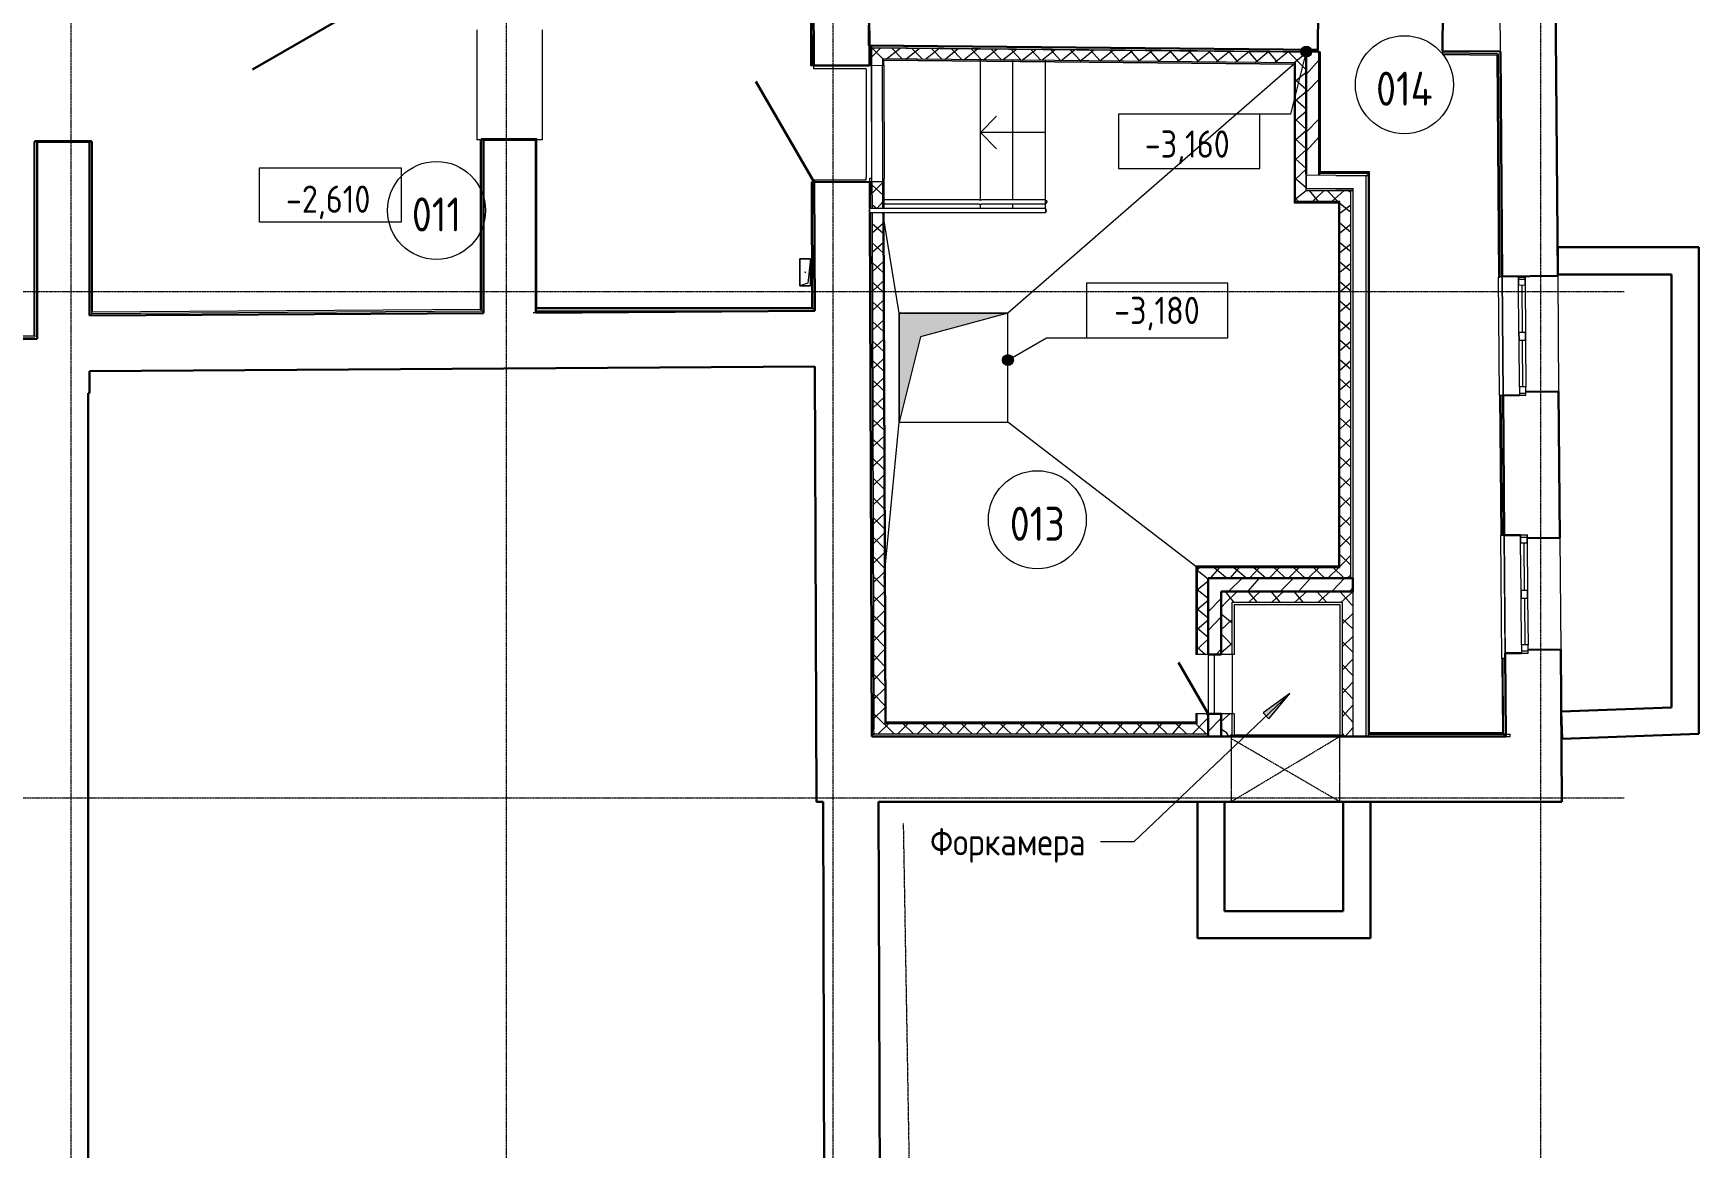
# Model space of a CAD drawing. Header units: millimetres. Extents: x -32 to 417638015, y -35 to 175284279.
# Drawn here: x 416181061 to 416196360, y 175236782 to 175247016 of the extents above; entities that cross this region are included whole.
import ezdxf

# ---------------------------------------------------------------- set-up
doc = ezdxf.new("R2010")
doc.units = ezdxf.units.MM
for name, pattern in [('ADSK_Линия сетки', [25, 20, -2.5, 0, -2.5]), ('ADSK_Штриховая_ш3 п1_5', [4.5, 3, -1.5]), ('ADSK_Штрихпунктирная 2 точки_ш15 п1_5 п1_5 п1_5', [19.5, 15, -1.5, 0, -1.5, 0, -1.5])]:
    doc.linetypes.add(name, pattern=pattern)
for name, color, linetype, lineweight in [('_ Окна', 7, 'Continuous', 9), ('Аннотация', 7, 'Continuous', 18), ('Двери', 7, 'Continuous', 9), ('Лестницы', 7, 'Continuous', 9), ('Обобщенные модели', 7, 'Continuous', 18), ('Ограждение', 7, 'Continuous', 9), ('Окна', 7, 'Continuous', 9), ('Оси', 253, 'Continuous', 9), ('Отметки', 7, 'Continuous', 9), ('Пандусы', 7, 'Continuous', 18), ('Перекрытие', 7, 'Continuous', 18), ('Стены внутренние', 7, 'Continuous', 18), ('Стены наружные', 7, 'Continuous', 18), ('Стены несущие', 7, 'Continuous', 30), ('Стены отделка', 7, 'Continuous', 30), ('Стены перегородки', 7, 'Continuous', 30), ('Стены штриховка', 7, 'Continuous', 9), ('Стрелки вверх', 7, 'Continuous', 18), ('ШТРИХОВКА', 252, 'Continuous', 15)]:
    doc.layers.add(name, color=color, linetype=linetype, lineweight=lineweight)
doc.layers.add('Линии', color=7, linetype='Continuous', lineweight=9, true_color=0x00a600)
doc.styles.add('GOST Common', font='GOST_Common.ttf', dxfattribs={"width": 0.9, "height": 349.9999999999996})
doc.styles.add('GOST Common_1', font='GOST_Common.ttf', dxfattribs={"width": 0.9, "height": 250})
doc.styles.add('GOST Common_2', font='GOST_Common.ttf', dxfattribs={"width": 0.9, "height": 249.9999999999997})
pattern_1 = [(45, (556.895267267344, 294.7406184339013), (-106.0660171779821, 106.0660171779821), []), (135, (556.895267267344, 294.7406184339013), (-106.0660171779821, -106.0660171779821), [])]
pattern_2 = [(45, (556.895267267344, 294.7406184339013), (-235.7317231780653, 235.7317231780653), []), (45, (714.049267267344, 294.7406184339013), (-235.7317231780653, 235.7317231780653), [])]

# ---------------------------------------------------------------- blocks, each defined once
blk = doc.blocks.new('Тип перил - D40-V5-План подвала')
at = {"layer": 'Ограждение', "flags": 128}
for points in [[(50792.4528638993, 13787.85149511953), (50794.23554883022, 13787.77188754631), (50795.98196569805, 13787.53766896043), (50797.65940595671, 13787.16190474244), (50799.24149808747, 13786.66410912873), (50800.70971443866, 13786.06754351568), (50802.0535427962, 13785.39649340162), (50803.26960925417, 13784.67404010915), (50804.36020061682, 13783.92057512728), (50805.33161319714, 13783.15305767122), (50806.19262982124, 13782.38486473605), (50806.95328175399, 13781.62603257236), (50807.62393754068, 13780.88370615864), (50808.21469127583, 13780.16266069199), (50808.73499208446, 13779.46580963922), (50809.19345112084, 13778.79465460288), (50809.59776985508, 13778.14965999331), (50809.95474548901, 13777.5305519341), (50810.27032144539, 13776.93654914213), (50810.54966103932, 13776.36653670917), (50810.79723017885, 13775.81919402209), (50811.01688045692, 13775.29308696863), (50811.21192773777, 13774.78673296002), (50811.3852237706, 13774.29864562991), (50811.53921987483, 13773.82736456051), (50811.6760226364, 13773.37147412027), (50811.79744204794, 13772.92961448116), (50811.90503276694, 13772.50048709036), (50812.00012925422, 13772.08285626513), (50812.08387555487, 13771.67554812372), (50812.15725043504, 13771.27744772432), (50812.22108851667, 13770.88749503343), (50812.27609797302, 13770.5046801599), (50812.32287526821, 13770.12803815661), (50812.36191734973, 13769.75664359361), (50812.39363163491, 13769.38960503578), (50812.41834407132, 13769.02605950719), (50812.43630549705, 13768.66516698787), (50812.44769647899, 13768.30610496329), (50812.45263076392, 13767.94806302841), (50812.4528638993, 13767.85149511952)], [(50792.4528638993, 13747.85149511953), (50794.23554883022, 13747.93110269275), (50795.98196569805, 13748.16532127863), (50797.65940595671, 13748.54108549662), (50799.24149808746, 13749.03888111033), (50800.70971443866, 13749.63544672338), (50802.0535427962, 13750.30649683743), (50803.26960925417, 13751.0289501299), (50804.36020061682, 13751.78241511177), (50805.33161319714, 13752.54993256784), (50806.19262982124, 13753.31812550301), (50806.95328175399, 13754.0769576667), (50807.62393754068, 13754.81928408041), (50808.21469127583, 13755.54032954706), (50808.73499208446, 13756.23718059984), (50809.19345112084, 13756.90833563617), (50809.59776985508, 13757.55333024574), (50809.95474548901, 13758.17243830496), (50810.27032144539, 13758.76644109693), (50810.54966103932, 13759.33645352989), (50810.79723017884, 13759.88379621697), (50811.01688045692, 13760.40990327043), (50811.21192773777, 13760.91625727903), (50811.3852237706, 13761.40434460914), (50811.53921987483, 13761.87562567855), (50811.6760226364, 13762.33151611878), (50811.79744204794, 13762.77337575788), (50811.90503276694, 13763.20250314869), (50812.00012925422, 13763.62013397393), (50812.08387555487, 13764.02744211534), (50812.15725043504, 13764.42554251473), (50812.22108851667, 13764.81549520562), (50812.27609797302, 13765.19831007915), (50812.32287526821, 13765.57495208245), (50812.36191734973, 13765.94634664545), (50812.39363163491, 13766.31338520328), (50812.41834407132, 13766.67693073187), (50812.43630549705, 13767.03782325118), (50812.44769647899, 13767.39688527577), (50812.45263076392, 13767.75492721064), (50812.4528638993, 13767.85149511952)]]:
    blk.add_lwpolyline(points, dxfattribs=at)
blk = doc.blocks.new('Ограждение - 40-3256489-План подвала')
at = {"layer": 'Ограждение', "lineweight": 18}
blk.add_arc((-5.892105301576053e-16, 1.422938736787544e-15), 19.99999999999998, 39.77475644173051, 140.2252435582693, dxfattribs=at)
blk = doc.blocks.new('Ограждение - 40-3098293-План подвала')
at = {"layer": 'Ограждение', "lineweight": 18}
blk.add_arc((-9.224884272087555e-16, 9.19741875105782e-16), 19.99999999999999, 219.7747564417569, 320.2252435582418, dxfattribs=at)
blk = doc.blocks.new('План подвала')
at = {"layer": 'Аннотация', "lineweight": 9}
blk.add_hatch(color=8, dxfattribs=at).paths.add_polyline_path([(53600.0536822087, 9549.80281521309), (53355.48704693491, 9371.62572599637), (53409.93607703935, 9314.398460080149)])
at = {"layer": 'Отметки'}
h = blk.add_hatch(color=8, dxfattribs=at)
edge = h.paths.add_edge_path()
edge.add_arc((53752.0254767115, 15443.4398922843), 49.99999999999934, 0, 360)
h = blk.add_hatch(color=8, dxfattribs=at)
edge = h.paths.add_edge_path()
edge.add_arc((51011.65811255905, 12610.19268005867), 50.00000000000016, 0, 360)
at = {"layer": 'Стены внутренние', "lineweight": 9}
h = blk.add_hatch(dxfattribs=at)
h.set_pattern_fill('ANSI32', color=8, scale=40)
h.set_pattern_definition([(45, (556.895267267344, 294.7406184339013), (-269.4076836320746, 269.4076836320746), []), (45, (736.500467267344, 294.7406184339013), (-269.4076836320746, 269.4076836320746), [])])
h.paths.add_polyline_path([(53751.99027244432, 14307.42273699069), (53871.99027244435, 14307.42273699069), (53872.02547671158, 15443.43989228432), (53854.00313610758, 15443.43989228432), (53853.96361572432, 15439.26070999031), (53752.02547671155, 15439.26070999031), (53752.02547671155, 14394.56386116391)])
h = blk.add_hatch(dxfattribs=at)
h.set_pattern_fill('FP_2', color=8, style=0, pattern_type=2)
h.set_pattern_definition(pattern_2)
h.paths.add_polyline_path([(52970.52420983839, 10486.00735800165), (54181.21261922905, 10486.00735800165), (54181.21261922905, 10606.00735800166), (52850.52420983838, 10606.00735800166), (52850.52420983838, 10486.00735800165), (52910.52420983839, 10486.00735800165)])
h = blk.add_hatch(dxfattribs=at)
h.set_pattern_fill('FP_2', color=8, style=0, pattern_type=2)
h.set_pattern_definition(pattern_2)
h.paths.add_polyline_path([(52850.52420983838, 9154.169423538897), (52970.52420983839, 9154.169423538897), (52970.52420983839, 9190.517963312866), (52850.52420983838, 9190.517963312866), (52850.52420983842, 9174.169423538893)])
h.paths.add_polyline_path([(52970.52420983839, 10056.84794647161), (52970.52420983839, 10486.00735800165), (52850.52420983838, 10486.00735800165), (52850.52420983838, 10056.84794647161), (52910.52420983839, 10056.84794647161)])
h = blk.add_hatch(dxfattribs=at)
h.set_pattern_fill('FP_3', color=8, style=0, pattern_type=2)
h.set_pattern_definition(pattern_1)
h.paths.add_polyline_path([(53070.52420983839, 10386.00735800163), (54181.21261922905, 10386.00735800166), (54181.21261922905, 10486.00735800165), (52970.52420983839, 10486.00735800165), (52970.52420983839, 10386.00735800166)])
h = blk.add_hatch(dxfattribs=at)
h.set_pattern_fill('FP_3', color=8, style=0, pattern_type=2)
h.set_pattern_definition(pattern_1)
h.paths.add_polyline_path([(53070.52420983839, 9154.169423538897), (53070.52420983839, 9190.517963312866), (52970.52420983839, 9190.517963312866), (52970.52420983839, 9154.169423538897)])
h.paths.add_polyline_path([(52970.52420983839, 10056.84794647161), (53070.52420983839, 10056.84794647161), (53070.52420983839, 10386.00735800166), (52970.52420983839, 10386.00735800166), (52970.52420983839, 10268.36197397076)])
h = blk.add_hatch(dxfattribs=at)
h.set_pattern_fill('FP_3', color=8, style=0, pattern_type=2)
h.set_pattern_definition(pattern_1)
h.paths.add_polyline_path([(54181.21261922905, 9154.169423538897), (54181.21261922905, 10386.00735800166), (54081.21261922906, 10386.00735800166), (54081.21261922906, 9154.169423538897)])
h = blk.add_hatch(dxfattribs=at)
h.set_pattern_fill('FP_2', color=8, style=0, pattern_type=2)
h.set_pattern_definition(pattern_2)
h.paths.add_polyline_path([(52910.52420983839, 9190.517963312866), (52970.52420983832, 9190.517963312866), (52970.52420983839, 9361.669423538911), (52850.52420983838, 9361.669423538911), (52850.52420983838, 9190.517963312866)])
h.paths.add_polyline_path([(52970.52420983838, 9906.669423538917), (52970.52420983839, 10056.84794647161), (52850.52420983838, 10056.84794647161), (52850.52420983838, 9906.669423538917), (52910.52420983839, 9906.669423538917)])
h = blk.add_hatch(dxfattribs=at)
h.set_pattern_fill('FP_3', color=8, style=0, pattern_type=2)
h.set_pattern_definition(pattern_1)
h.paths.add_polyline_path([(52970.52420983839, 9190.517963312866), (53070.52420983839, 9190.517963312866), (53070.52420983839, 9361.669423538911), (52970.52420983839, 9361.669423538911), (52970.52420983839, 9231.118454106418)])
h.paths.add_polyline_path([(53060.80892915584, 9906.669423538917), (53070.52420983839, 9906.669423538917), (53070.52420983839, 10056.84794647161), (52970.52420983839, 10056.84794647161), (52970.52420983839, 9906.669423538917)])
at = {"layer": 'ШТРИХОВКА'}
h = blk.add_hatch(dxfattribs=at)
h.set_pattern_fill('ANSI37', color=8, scale=40)
h.set_pattern_definition([(45, (556.895267267344, 294.7406184339013), (-89.80256121069154, 89.80256121069154), []), (135, (556.895267267344, 294.7406184339013), (-89.80256121069154, -89.80256121069152), [])])
h.paths.add_polyline_path([(49864.07413506234, 13962.59211355342), (49764.07380341685, 13962.59211355342), (49781.51435601366, 9174.169423538884), (52850.52420983833, 9174.1694235389), (52850.52420983833, 9361.669423538902), (52750.52420983833, 9361.669423538902), (52750.52420983833, 9274.1694235389), (49881.1504643287, 9274.16942353891)])
h.paths.add_polyline_path([(53752.0254767115, 15440.22468668304), (49758.55437479418, 15477.98889449288), (49759.14016389375, 15317.15650111972), (49859.13916896399, 15317.5207208263), (49858.92239485933, 15377.03753003092), (53652.02547671151, 15341.16809981063), (53652.02547671153, 14067.92331470239), (54061.212619229, 14066.64302696563), (54061.21261922896, 10706.00735800163), (52750.52420983835, 10706.0073580017), (52750.52420983833, 9906.669423538902), (52850.52420983833, 9906.669423538902), (52850.52420983833, 10606.00735800167), (54161.21261922899, 10606.00735800167), (54161.21261922899, 14166.32938519795), (54022.92354624443, 14166.76207182437), (53752.0254767115, 14167.60967293474), (53752.0254767115, 14167.60991767768), (53752.0254767115, 14318.67421827891)])
h.paths.add_polyline_path([(49863.03633275004, 14247.52781799263), (49763.03732767768, 14247.16359828604), (49763.92811408467, 14002.59211355343), (49863.92844573017, 14002.59211355343)], flags=17)
h = blk.add_hatch(color=8, dxfattribs=at)
h.dxf.hatch_style = 1
h.paths.add_polyline_path([(50011.65811255905, 12039.74500288767), (50011.65811255905, 13039.74500288767), (51011.65811255905, 13039.74500288767), (50209.15262140147, 12824.71430461045)])
at = {"layer": '_ Окна', "color": 8, "lineweight": 18}
for p, q in [((55702.11985881152, 13372.36840332789), (55762.11787617941, 13372.85616548545)), ((55702.73769087777, 13296.3709146619), (55702.11985881152, 13372.36840332789)), ((55762.11787617941, 13372.85616548545), (55762.73570824565, 13296.85867681946)), ((55762.73570824565, 13296.85867681946), (55702.73769087777, 13296.3709146619)), ((55706.2414490429, 12865.38515656922), (55766.23946641079, 12865.87291872678)), ((55706.85928110914, 12789.38766790323), (55706.2414490429, 12865.38515656922)), ((55766.23946641079, 12865.87291872678), (55766.85729847704, 12789.87543006079)), ((55766.85729847704, 12789.87543006079), (55706.85928110914, 12789.38766790323)), ((55770.32040979571, 12363.88950674877), (55710.32239242782, 12363.4017445912)), ((55710.32239242782, 12363.4017445912), (55710.94022449406, 12287.40425592521)), ((55710.94022449406, 12287.40425592521), (55770.93824186196, 12287.89201808277)), ((55770.93824186196, 12287.89201808277), (55770.32040979571, 12363.88950674877)), ((55721.37682278085, 11003.63265625064), (55781.37484014873, 11004.1204184082)), ((55721.99465484709, 10927.63516758465), (55721.37682278085, 11003.63265625064)), ((55781.99267221498, 10928.12292974221), (55721.99465484709, 10927.63516758465)), ((55781.37484014873, 11004.1204184082), (55781.99267221498, 10928.12292974221)), ((55725.49841301222, 10496.64940949197), (55785.49643038012, 10497.13717164953)), ((55726.11624507847, 10420.65192082597), (55725.49841301222, 10496.64940949197)), ((55786.11426244636, 10421.13968298353), (55726.11624507847, 10420.65192082597)), ((55785.49643038012, 10497.13717164953), (55786.11426244636, 10421.13968298353)), ((55789.57737376504, 9995.153759671513), (55729.57935639715, 9994.665997513952)), ((55729.57935639715, 9994.665997513952), (55730.19718846339, 9918.668508847959)), ((55790.19520583128, 9919.156271005519), (55789.57737376504, 9995.153759671513)), ((55730.19718846339, 9918.668508847959), (55790.19520583128, 9919.156271005519))]:
    blk.add_line(p, q, dxfattribs=at)
at = {"layer": '_ Окна', "color": 8}
for p, q in [((55702.28244619737, 13352.36906420526), (55762.28046356526, 13352.85682636282)), ((55732.7366995617, 13296.61479574068), (55736.24045772685, 12865.629037648)), ((55736.85828979308, 12789.63154898201), (55740.32140111176, 12363.64562566999)), ((55710.77763710821, 12307.40359504784), (55770.7756544761, 12307.8913572054)), ((55721.5394101667, 10983.63331712801), (55781.53742753459, 10984.12107928557)), ((55751.99366353103, 10927.87904866343), (55755.49742169617, 10496.89329057075)), ((55756.11525376241, 10420.89580190476), (55759.57836508108, 9994.909878592736)), ((55730.03460107754, 9938.667847970588), (55790.03261844542, 9939.15561012815))]:
    blk.add_line(p, q, dxfattribs=at)
at = {"layer": 'Аннотация', "color": 8, "lineweight": 20, "extrusion": (0, 0, -1)}
for p, q in [((52026.35969527571, 14868.60818769421), (52026.35969527571, 14368.60818769421)), ((53326.35969527571, 14868.60818769421), (52026.35969527571, 14868.60818769421)), ((53326.35969527571, 14368.60818769421), (53326.35969527571, 14868.60818769421)), ((52026.35969527571, 14368.60818769421), (53326.35969527571, 14368.60818769421)), ((53032.84588544938, 13315.51125250203), (51732.84588544938, 13315.51125250203)), ((51732.84588544938, 13315.51125250203), (51732.84588544938, 12815.51125250203)), ((53032.84588544938, 12815.51125250203), (53032.84588544938, 13315.51125250203)), ((51732.84588544938, 12815.51125250203), (53032.84588544938, 12815.51125250203))]:
    blk.add_line(p, q, dxfattribs=at)
at = {"layer": 'Аннотация', "color": 8, "lineweight": 20}
for p, q in [((44136.83173523795, 13876.82620760814), (44136.83173523795, 14376.82620760814)), ((44136.83173523795, 14376.82620760814), (45436.83173523795, 14376.82620760814)), ((45436.83173523795, 14376.82620760814), (45436.83173523795, 13876.82620760814)), ((45436.83173523795, 13876.82620760814), (44136.83173523795, 13876.82620760814))]:
    blk.add_line(p, q, dxfattribs=at)
at = {"layer": 'Аннотация', "color": 8, "lineweight": 9}
for p, q in [((53600.0536822087, 9549.80281521309), (52167.67015976687, 8186.957809674828)), ((53600.0536822087, 9549.80281521309), (53355.48704693491, 9371.62572599637)), ((53409.93607703935, 9314.398460080149), (53600.0536822087, 9549.80281521309)), ((53355.48704693491, 9371.62572599637), (53409.93607703935, 9314.398460080149)), ((51868.05670246176, 8186.957809674828), (51862.32857746175, 8186.957809674828)), ((52167.67015976687, 8186.957809674828), (51868.05670246176, 8186.957809674828))]:
    blk.add_line(p, q, dxfattribs=at)
at = {"layer": 'Двери', "color": 8, "lineweight": 30}
for p, q in [((44938.74924319513, 15778.06333635727), (44072.7238394107, 15278.06333635726)), ((49233.0408430977, 14245.23322743872), (48694.66934883942, 15169.9256812687)), ((52850.52420983737, 9361.6694235389), (52578.02420983737, 9833.65326860142))]:
    blk.add_line(p, q, dxfattribs=at)
at = {"layer": 'Лестницы', "color": 8}
for p, q in [((50758.29240307657, 14082.21348197765), (50758.29240307657, 15368.5326491838)), ((51058.29240307657, 14082.59211355342), (51058.29240307657, 15365.69570306505)), ((51058.29240307657, 14082.59211355342), (51058.29240307657, 15365.69570306505)), ((51358.29240307657, 14082.59211355341), (51358.29240307659, 15362.8587569463)), ((51358.29240307657, 14082.59211355341), (51358.29240307659, 15362.8587569463)), ((50758.29240307657, 14002.59211355342), (50758.29240307657, 14042.97074512921)), ((51058.29240307657, 14002.59211355341), (51058.29240307657, 14042.59211355343)), ((51058.29240307657, 14002.59211355341), (51058.29240307657, 14042.59211355343)), ((51358.29240307657, 14002.59211355341), (51358.29240307657, 14042.59211355342)), ((51358.29240307657, 14002.59211355341), (51358.29240307657, 14042.59211355342))]:
    blk.add_line(p, q, dxfattribs=at)
at = {"layer": 'Линии', "color": 8, "linetype": 'ADSK_Штриховая_ш3 п1_5'}
for p, q in [((53061.21261922899, 9154.169423538902), (53061.21261922899, 8554.169423538902)), ((54061.21261922899, 9154.169423538899), (53061.21261922899, 9154.169423538902)), ((53061.21261922899, 8554.169423538902), (54061.21261922899, 9154.169423538899)), ((54061.21261922899, 8554.169423538899), (53061.21261922899, 9135.020144873804)), ((54061.21261922899, 8554.169423538899), (54061.21261922899, 9154.169423538899)), ((53061.21261922899, 8554.169423538902), (54061.21261922899, 8554.169423538899))]:
    blk.add_line(p, q, dxfattribs=at)
at = {"layer": 'Линии', "color": 8, "linetype": 'ADSK_Штрихпунктирная 2 точки_ш15 п1_5 п1_5 п1_5'}
blk.add_line((50197.7601606089, -62.72827102918922), (50052.90089565265, 8354.169423538911), dxfattribs=at)
at = {"layer": 'Линии', "color": 8}
for centre in [(54653.45527036267, 15139.41091862129), (45761.9642428864, 13984.71924500196), (51281.88576045411, 11144.17578180385)]:
    blk.add_circle(centre, 450.0000000000006, dxfattribs=at)
at = {"layer": 'Обобщенные модели', "color": 8}
for p, q in [((49099.38023372348, 13291.17961236985), (49099.38023372348, 13541.17961236986)), ((49099.38023372348, 13541.17961236986), (49199.38023372348, 13541.17961236986)), ((49199.38023372348, 13541.17961236986), (49099.38023372348, 13541.17961236986)), ((49099.38023372348, 13541.17961236986), (49099.38023372348, 13291.17961236985)), ((49199.38023372348, 13541.17961236986), (49174.38023372349, 13316.17961236986)), ((49199.38023372348, 13541.17961236986), (49199.38023372348, 13291.17961236985)), ((49199.38023372348, 13291.17961236985), (49199.38023372348, 13541.17961236986)), ((49174.38023372349, 13316.17961236986), (49099.38023372348, 13291.17961236985)), ((49199.38023372348, 13291.17961236985), (49099.38023372348, 13291.17961236985)), ((49099.38023372348, 13291.17961236985), (49199.38023372348, 13291.17961236985))]:
    blk.add_line(p, q, dxfattribs=at)
for radius, start, end in [(2.500000000000002, 0, 180), (2.499999999999998, 120.0000000000103, 180), (2.500000000000002, 180, 0), (2.499999999999999, 239.9999999999897, 345.0000000000325), (2.500000000000002, 14.99999999996748, 90)]:
    blk.add_arc((49149.38023372348, 13416.17961236986), radius, start, end, dxfattribs=at)
at = {"layer": 'Ограждение', "color": 8}
for p, q in [((50746.48900420158, 14082.59211355342), (49875.63714666074, 14082.59211355343)), ((50746.48900420158, 14082.59211355343), (50768.84968397657, 14082.59211355343)), ((51358.29240307657, 14082.59211355342), (50768.84968397657, 14082.59211355343)), ((51358.29240307657, 14042.59211355342), (51358.29240307657, 14082.59211355342)), ((49742.88538243624, 13962.59211355342), (49742.88538243624, 14002.59211355342)), ((50758.29240307657, 14002.59211355342), (49742.88538243624, 14002.59211355342)), ((50758.29240307657, 13962.59211355342), (49742.88538243624, 13962.59211355342)), ((50746.48900420158, 14042.59211355342), (49875.78283599291, 14042.59211355342)), ((50746.48900420158, 14042.59211355343), (50768.84968397657, 14042.59211355343)), ((51358.29240307657, 14002.59211355342), (50758.29240307657, 14002.59211355342)), ((51358.29240307657, 13962.59211355342), (50758.29240307657, 13962.59211355342)), ((51358.29240307657, 14042.59211355342), (50768.84968397657, 14042.59211355343)), ((51358.29240307657, 14002.59211355342), (51358.29240307657, 13962.59211355342))]:
    blk.add_line(p, q, dxfattribs=at)
at = {"layer": 'Окна', "color": 8}
for p, q in [((55762.11787617941, 13372.85616548545), (55702.11985881152, 13372.36840332789)), ((55702.11985881152, 13372.36840332789), (55702.73769087777, 13296.3709146619)), ((55762.73570824565, 13296.85867681946), (55762.11787617941, 13372.85616548545)), ((55706.24144904283, 12865.38515656923), (55702.73769087769, 13296.3709146619)), ((55762.73570824565, 13296.85867681946), (55766.23946641079, 12865.87291872679)), ((55706.2414490429, 12865.38515656922), (55706.85928110914, 12789.38766790323)), ((55766.85729847704, 12789.87543006079), (55766.23946641079, 12865.87291872678)), ((55710.32239242776, 12363.40174459121), (55706.85928110908, 12789.38766790323)), ((55766.85729847703, 12789.87543006079), (55770.32040979571, 12363.88950674877)), ((55710.32239242782, 12363.4017445912), (55710.94022449406, 12287.40425592521)), ((55710.94022449406, 12287.40425592521), (55770.93824186196, 12287.89201808277)), ((55770.93824186196, 12287.89201808277), (55770.32040979571, 12363.88950674877)), ((55781.37484014873, 11004.1204184082), (55721.37682278085, 11003.63265625064)), ((55721.37682278085, 11003.63265625064), (55721.99465484709, 10927.63516758465)), ((55725.49841301216, 10496.64940949197), (55721.99465484702, 10927.63516758465)), ((55781.99267221498, 10928.12292974221), (55781.37484014873, 11004.1204184082)), ((55781.99267221498, 10928.12292974221), (55785.49643038011, 10497.13717164953)), ((55725.49841301222, 10496.64940949197), (55726.11624507847, 10420.65192082597)), ((55729.57935639708, 9994.665997513957), (55726.1162450784, 10420.65192082598)), ((55786.11426244636, 10421.13968298353), (55785.49643038012, 10497.13717164953)), ((55786.11426244635, 10421.13968298354), (55789.57737376503, 9995.153759671517)), ((55729.57935639715, 9994.665997513952), (55730.19718846339, 9918.668508847959)), ((55790.19520583128, 9919.156271005519), (55789.57737376504, 9995.153759671513)), ((55730.19718846339, 9918.668508847959), (55790.19520583128, 9919.156271005519))]:
    blk.add_line(p, q, dxfattribs=at)
at = {"layer": 'Оси', "color": 8, "linetype": 'ADSK_Линия сетки'}
for p, q in [((46406.46062030579, -4056.756487374821), (46406.46062030586, 44517.73907708543)), ((49406.46062030581, -4056.756487374826), (49406.46062030588, 44517.73907708542)), ((55906.46062030579, -4056.756487374837), (55906.46062030588, 44517.73907708541)), ((42406.46062030579, -4056.756487374815), (42406.46062030584, 22061.05860164235)), ((-9557.833270865307, 13239.74061843351), (56671.89526726729, 13239.74061843329)), ((-9557.83327086533, 8589.740618433509), (56671.89526726727, 8589.740618433294))]:
    blk.add_line(p, q, dxfattribs=at)
at = {"layer": 'Отметки', "color": 8, "lineweight": 20}
for p, q in [((53752.0254767115, 15443.4398922843), (53607.56745714514, 14868.60818769422)), ((53607.56745714514, 14868.60818769422), (52676.35969527574, 14868.60818769422)), ((51011.65811255905, 12610.19268005867), (51367.28031176848, 12815.51125250204)), ((51367.28031176848, 12815.51125250204), (52382.84588544941, 12815.51125250204))]:
    blk.add_line(p, q, dxfattribs=at)
at = {"layer": 'Отметки', "color": 8}
for centre, radius in [((53752.0254767115, 15443.4398922843), 49.99999999999934), ((51011.65811255905, 12610.19268005867), 50.00000000000016)]:
    blk.add_circle(centre, radius, dxfattribs=at)
at = {"layer": 'Пандусы', "color": 8}
for p, q in [((46133.74924319517, 15643.03985815245), (46133.74924319517, 14633.03985815245)), ((46733.74924319517, 15643.03985815244), (46733.74924319517, 14633.03985815244)), ((46163.74924319515, 14633.03985815245), (46133.74924319517, 14633.03985815245)), ((46733.74924319517, 14633.03985815244), (46683.74924319517, 14633.03985815244))]:
    blk.add_line(p, q, dxfattribs=at)
at = {"layer": 'Перекрытие', "color": 8}
for p, q in [((49229.25294558697, 15285.22632925836), (49229.14367931259, 15315.22613027242)), ((49758.29240307659, 15317.15341337699), (49758.29240307657, 14247.14631616359)), ((50758.29240307657, 14082.21348197765), (50758.29240307657, 15368.5326491838)), ((53652.02547671151, 15341.16809981063), (51011.65811255905, 13039.74500288767)), ((55534.89663133053, 15441.94155601078), (55534.88506600307, 15443.36416886982)), ((49709.25294558698, 15285.22632925836), (49229.25294558697, 15285.22632925836)), ((46163.74924319515, 14633.03985815245), (46133.74924319517, 14633.03985815245)), ((49232.96802355735, 14265.22632925836), (49709.25294558698, 14265.22632925836)), ((49709.25294558698, 14265.22632925836), (49709.25294558698, 14286.9679683347)), ((50011.65811255905, 13039.74500288767), (49864.07347177356, 13962.77422401072)), ((50758.29240307657, 14002.59211355341), (50758.29240307657, 14042.97074512922)), ((42573.29703390379, 13019.30333476058), (42593.29703390374, 13019.43797358145)), ((51011.65811255905, 13039.74500288767), (50011.65811255905, 13039.74500288767)), ((50011.65811255905, 13039.74500288767), (50011.65811255905, 12039.74500288767)), ((51011.65811255905, 12039.74500288767), (51011.65811255905, 13039.74500288767)), ((49876.29959984783, 10606.00735800164), (50011.65811255905, 12039.74500288767)), ((50011.65811255905, 12039.74500288767), (51011.65811255905, 12039.74500288767)), ((52750.52420983835, 10706.0073580017), (51011.65811255905, 12039.74500288767)), ((52850.52420983833, 9906.669423538897), (52850.52420983833, 9361.669423538895)), ((52910.52420983833, 9361.669423538895), (52910.52420983833, 9906.669423538899)), ((53070.52420983832, 9906.669423538899), (53070.52420983832, 9361.669423538899))]:
    blk.add_line(p, q, dxfattribs=at)
at = {"layer": 'Стены внутренние', "color": 8}
for p, q in [((53857.55762063239, 15443.43989228432), (53857.70592816027, 15459.17351513813)), ((49762.90951871651, 14282.16336492783), (49759.13983225051, 15317.15649991178)), ((49709.25294558698, 15285.22632925836), (49709.25294558698, 14286.9679683347)), ((49742.90998301491, 14282.09052195282), (49762.90985035971, 14282.16336613575)), ((49743.03746033502, 14247.09075410311), (49742.90998301491, 14282.09052195282)), ((55551.67861014776, 13377.64558523916), (55560.5518167307, 12286.18165262162)), ((55560.9451810743, 12286.18485053131), (55552.06570463459, 13378.42001759134)), ((56062.04885226165, 13382.5659959306), (56070.6844476226, 12320.32983755452)), ((55570.98841501745, 11002.41005294705), (55580.18900078, 9870.676285124353)), ((55580.20214504363, 9917.449103454059), (55571.38177936108, 11002.41325085674)), ((56081.60880806693, 10976.56022051206), (56089.94141159192, 9951.594090477265))]:
    blk.add_line(p, q, dxfattribs=at)
at = {"layer": 'Стены наружные', "color": 8}
for p, q in [((49862.90951871431, 14282.34547659306), (49859.13916896397, 15317.52072082637)), ((49871.13908936958, 15317.56442733612), (49874.90943911992, 14282.38918310282)), ((55528.55287413449, 12285.92151280426), (55519.73250845195, 13370.88566020694)), ((55548.19005818378, 9870.41614530699), (55538.98947242124, 11002.14991312969))]:
    blk.add_line(p, q, dxfattribs=at)
at = {"layer": 'Стены несущие', "color": 8}
for p, q in [((49211.10147438412, 20268.83657229319), (49229.14367931259, 15315.22613027242)), ((49739.14029655108, 15317.08365693682), (49721.12775315634, 20262.55032253262)), ((56062.04885226168, 13382.56599593063), (56022.29675305336, 18272.34086210693)), ((49738.25183769183, 15878.02099904854), (49734.67005887546, 15498.03787987019)), ((53857.70592816033, 15459.17351513813), (53861.28770697657, 15839.15663431648)), ((55007.27894805445, 15828.35434615188), (55003.69716923824, 15448.37122697354)), ((49734.67005887546, 15498.03787987019), (53857.70592816033, 15459.17351513813)), ((49229.14367931259, 15315.22613027242), (49739.14029655108, 15317.08365693682)), ((53752.0254767115, 15443.43989228432), (53752.0254767115, 14318.67421827891)), ((53872.02547671151, 15443.43989228432), (53752.0254767115, 15443.43989228432)), ((53871.98968506555, 14307.23500745518), (53872.02547671151, 15443.43989228432)), ((55003.69716923824, 15448.37122697354), (55535.27848649277, 15443.3604604283)), ((55535.27848649277, 15443.3604604283), (55552.06570463459, 13378.42001759132)), ((42093.29703390379, 14615.3362387241), (42093.29703390379, 12805.23697740054)), ((42573.29703390374, 14615.3362387241), (42093.29703390379, 14615.3362387241)), ((42573.29703390381, 13019.198826966), (42573.29703390374, 14615.3362387241)), ((46193.74924319518, 14633.03985815246), (46193.74924319518, 13042.00617101318)), ((46673.74924319514, 14633.03985815246), (46193.74924319518, 14633.03985815246)), ((46673.74924319514, 14633.03985815253), (46673.74924319514, 13045.02997149714)), ((49743.03746033713, 14247.09075410315), (49233.04084309866, 14245.23322743876)), ((49237.35344260948, 13061.17961236988), (49233.04084309866, 14245.23322743876)), ((49743.9279814286, 14002.59211355342), (49743.03746033713, 14247.09075410315)), ((49761.58706802351, 9154.169423538888), (49744.07367076076, 13962.59211355342)), ((57357.43114465539, 13646.52782467049), (56061.93534764921, 13646.52782467049)), ((56061.93534764921, 13646.52782467049), (56061.93534764921, 13396.52782467045)), ((57357.43114465535, 9178.296128251543), (57357.43114465539, 13646.52782467049)), ((55552.06570463459, 13378.42001759132), (56062.04885226168, 13382.56599593063)), ((56061.93534764921, 13396.52782467045), (57107.43114465538, 13396.52782467045)), ((57107.43114465538, 13396.52782467045), (57107.43114465538, 9419.510418701619)), ((46193.74924319518, 13042.00617101318), (42573.29703390374, 13019.198826966)), ((49237.35344260956, 13061.17961236988), (46673.74924319514, 13045.0299714972)), ((42093.29703390379, 12805.23697740054), (40590.08034322057, 12765.07553003006)), ((42573.29703390381, 12509.18870745183), (49239.2109758321, 12551.18119454293)), ((49239.21097583203, 12551.18119454293), (49253.76902522212, 8554.169423538886)), ((42573.29703390381, 12307.87915354326), (42573.29703390381, 12509.18870745183)), ((42563.62826934624, 12307.62083311529), (42573.29703390381, 12307.87915354326)), ((42563.62826934624, 678.7045274529696), (42563.62826934624, 12307.62083311529)), ((55710.94022449407, 12287.40425592523), (55560.9451810743, 12286.18485053131)), ((55560.9451810743, 12286.18485053131), (55571.38177936109, 11002.41325085677)), ((56070.6844476226, 12320.32983755455), (55770.69436078316, 12317.89102676672)), ((55770.94637123127, 12286.89205112662), (55770.93824186195, 12287.8920180828)), ((56081.60880806694, 10976.56022051209), (56070.6844476226, 12320.32983755455)), ((55571.38177936109, 11002.41325085677), (55721.37682278083, 11003.63265625064)), ((55781.61872122751, 10974.12140972426), (56081.60880806694, 10976.56022051209)), ((54181.21261922897, 10606.00735800167), (52850.52420983833, 10606.00735800167)), ((52850.52420983833, 9906.669423538902), (52850.52420983833, 10606.00735800167)), ((54181.21261922897, 10486.00735800163), (54181.21261922897, 10606.00735800167)), ((52970.52420983833, 10486.00735800163), (54181.21261922897, 10486.00735800163)), ((52970.52420983833, 9906.669423538902), (52970.52420983833, 10486.00735800164)), ((56089.94141159192, 9951.59409047729), (55789.95132475249, 9949.155279689467)), ((56101.3019681649, 8554.169423538886), (56089.94141159192, 9951.59409047729)), ((52970.52420983833, 9906.669423538902), (52850.52420983833, 9906.669423538902)), ((55730.19718846338, 9918.668508847973), (55580.20214504363, 9917.449103454052)), ((55580.20214504363, 9917.449103454052), (55586.40733247863, 9154.169423538888)), ((55790.20333520055, 9918.156304049362), (55790.19520583127, 9919.15627100554)), ((52970.52420983833, 9361.669423538902), (52850.52420983833, 9361.669423538902)), ((52850.52420983833, 9154.169423538902), (52850.52420983833, 9361.669423538902)), ((52970.52420983833, 9361.669423538902), (52970.52420983833, 9154.169423538888)), ((57107.43114465535, 9419.510418701619), (56094.56170445694, 9383.2670744034)), ((56094.56170445694, 9383.2670744034), (56103.50169265292, 9133.426972316005)), ((55586.40733247863, 9154.169423538888), (49761.58706802351, 9154.169423538888)), ((56103.50169265292, 9133.426972316005), (57357.43114465535, 9178.296128251543)), ((49253.76902522212, 8554.169423538886), (49313.12542949597, 8554.169423538886)), ((49313.12542949597, 8554.169423538886), (49337.25862192176, 631.2744617857944)), ((49823.12779542073, 8554.169423538886), (56101.3019681649, 8554.169423538886)), ((49848.82540045169, 117.6798851076569), (49823.1277954207, 8554.169423538886)), ((52751.89526726742, 8554.169423538886), (52751.89526726742, 7300.281357604773)), ((53001.89526726743, 7550.281357604751), (53001.89526726743, 8554.169423538886)), ((54091.89526726742, 8554.169423538886), (54091.89526726742, 7550.281357604751)), ((54341.89526726741, 7300.281357604773), (54341.89526726741, 8554.169423538886)), ((54091.89526726742, 7550.281357604751), (53001.89526726743, 7550.281357604751)), ((52751.89526726742, 7300.281357604773), (54341.89526726741, 7300.281357604773))]:
    blk.add_line(p, q, dxfattribs=at)
at = {"layer": 'Стены отделка', "color": 8, "lineweight": 9}
for p, q in [((49197.06948508338, 15884.65567216192), (49199.14387829856, 15315.11686399803)), ((49758.48152436194, 15497.99047763348), (49738.48165701926, 15497.91763345062)), ((49758.48152436194, 15497.99047763348), (49758.2924030766, 15477.99137182504)), ((49758.2924030766, 15477.99137182504), (53853.96361572425, 15439.26070999029)), ((53854.15273700941, 15459.25981579881), (49758.48152436194, 15497.99047763348)), ((49759.14016389375, 15317.15650111968), (49758.48152436194, 15497.99047763348)), ((53752.0254767115, 15440.22692226175), (49758.55403499237, 15477.9911332849)), ((49758.55403499237, 15477.9911332849), (49759.13983225051, 15317.15649991179)), ((53853.96361572425, 15439.26070999029), (53854.15273700941, 15459.25981579881)), ((49199.14387829856, 15315.11686399803), (49229.14367931259, 15315.22613027242)), ((49739.14029655105, 15317.08365693682), (49871.13908936958, 15317.56442733604)), ((53652.02547671153, 15341.16809981063), (49858.92239485933, 15377.03753003092)), ((49858.92239485933, 15377.03753003092), (49859.13916896399, 15317.52072082634)), ((49870.96659804333, 15364.92309764043), (53640.02547671151, 15329.28104111644)), ((49871.13908936958, 15317.56442733608), (49870.96659804335, 15364.92309764043)), ((53640.0254767115, 15329.28104111644), (53640.02547671151, 14055.96080223882)), ((53652.02547671153, 14067.92331470239), (53652.02547671151, 15341.16809981063)), ((53884.13894948247, 15438.97535733705), (53872.02547671151, 15439.08990823555)), ((53884.02547671141, 15426.97589385194), (53884.13894948247, 15438.97535733705)), ((53884.02547671151, 14339.19750582907), (53884.02547671151, 15426.97589385194)), ((55003.5019960705, 15448.39100940019), (55003.19940201403, 15416.39244010657)), ((55003.19940201403, 15416.39244010657), (55503.14171342642, 15411.66474210669)), ((55514.88285255378, 15443.55514294688), (55003.5019960705, 15448.39100940019)), ((55503.04414590866, 15423.6662012916), (55515.04546508337, 15423.55271097208)), ((55503.14171342642, 15411.66474210669), (55519.73250845195, 13370.88566020695)), ((55514.8972922079, 15441.77896862494), (55514.88285255378, 15443.55514294688)), ((55534.89663133051, 15441.94155601078), (55514.8972922079, 15441.77896862494)), ((55551.67861014776, 13377.64558523919), (55534.89663133051, 15441.94155601078)), ((42093.29703390379, 14615.5853634065), (42063.29703390383, 14615.5853634065)), ((42063.29703390383, 14615.5853634065), (42063.29703390383, 12834.4461723251)), ((42593.29703390374, 14625.33623872414), (42073.29703390379, 14625.33623872414)), ((42073.29703390379, 14625.33623872414), (42073.29703390379, 14615.5853634065)), ((42073.29703390379, 14615.3362387241), (42593.29703390374, 14615.3362387241)), ((42093.29703390379, 14615.3362387241), (42093.29703390379, 14615.5853634065)), ((42573.29703390374, 14615.5853634065), (42573.29703390374, 14615.3362387241)), ((42603.29703390377, 14615.5853634065), (42573.29703390374, 14615.5853634065)), ((42593.29703390374, 14615.5853634065), (42593.29703390374, 14625.33623872414)), ((42603.29703390377, 13049.50597276962), (42603.29703390377, 14615.5853634065)), ((46163.74924319515, 14633.03985815246), (46163.74924319515, 13073.47472713086)), ((46163.74924319515, 14633.03985815246), (46193.74924319518, 14633.03985815246)), ((46683.74924319517, 14643.03985815243), (46173.74924319518, 14643.03985815243)), ((46173.74924319518, 14643.03985815243), (46173.74924319518, 14633.03985815246)), ((46671.89526726738, 13046.76021760778), (46671.89526726738, 14633.03985815246)), ((46683.74924319517, 13091.17961236983), (46683.74924319517, 14643.03985815243)), ((49233.04084309866, 14245.23322743876), (49203.04104208463, 14245.12396116436)), ((49203.04104208463, 14245.12396116436), (49207.24397662314, 13091.17961236983)), ((49875.03625315566, 14247.57152450237), (49743.03746033713, 14247.09075410315)), ((49743.03746033502, 14247.09075410308), (49743.92798142649, 14002.59211355343)), ((49863.92778244139, 14002.77422401072), (49862.9095187143, 14282.34547659306)), ((49875.92786203632, 14002.77422401072), (49874.90943911992, 14282.38918310281)), ((53752.0254767115, 14167.60967293474), (53752.0254767115, 14318.67421827891)), ((53871.9903267945, 14327.60667709338), (54321.21261922899, 14325.82955137974)), ((54331.21261922899, 14337.79832155584), (53884.02547671151, 14339.19750582907)), ((54301.21261922899, 14305.89203060704), (54321.14525840475, 14305.82966424493)), ((54321.21261922899, 14305.87747581366), (54301.21261922899, 14305.87747581366)), ((54321.14525840475, 14305.82966424493), (54321.20783522287, 14325.82956634826)), ((54321.21261922902, 14325.82955137974), (54321.21261922899, 9154.169423538888)), ((54333.21261922897, 9186.16942353888), (54333.21261922897, 14335.79205405371)), ((54161.21261922899, 14166.32962994091), (53752.0254767115, 14167.60991767768)), ((53752.0254767115, 14167.60967293474), (54022.92354624353, 14166.76207182437)), ((54022.92354624443, 14166.76207182437), (54183.32322632092, 14166.26020428739)), ((54161.21261922899, 10606.00735800153), (54161.21261922899, 14166.32962994091)), ((54181.21261922897, 14166.28134349077), (54161.21261922899, 14166.28134349077)), ((54183.32322632092, 14166.26020428739), (54183.38580313904, 14186.26010639072)), ((49744.07367075866, 13962.59211355343), (49761.51422326376, 9174.169448720795)), ((49864.07347177356, 13962.77422401072), (49881.1504643287, 9274.16942353891)), ((49893.106837124, 9286.169423538908), (49876.07355136849, 13962.77422401072)), ((53640.02547671151, 14055.96080223882), (54049.212619229, 14054.68051450196)), ((54061.212619229, 14066.64302696563), (53652.02547671153, 14067.92331470239)), ((54049.212619229, 14054.68051450196), (54049.21261922897, 10718.00735800163)), ((54061.21261922896, 10706.00735800163), (54061.212619229, 14066.64302696563)), ((55519.73250845195, 13370.88566020695), (55531.73211192552, 13370.98321263843)), ((55531.67927102515, 13377.48299785328), (55551.67861014776, 13377.64558523919)), ((55531.73211192552, 13370.98321263843), (55531.67927102512, 13377.48299785328)), ((42573.29703390374, 13029.37088076356), (42593.29703390374, 13029.37088076356)), ((42593.29703390374, 13039.43842676659), (46193.74924319518, 13063.67645876962)), ((42593.29703390374, 13019.43797358147), (46193.74924319518, 13043.67600558443)), ((42593.29703390374, 13029.37088076356), (42593.29703390374, 13019.43797358147)), ((46163.74924319515, 13073.47472713086), (42603.29703390377, 13049.50597276962)), ((46173.74924319518, 13063.54181994869), (46173.74924319518, 13073.54204654129)), ((46173.74924319518, 13063.67645876962), (46193.74924319518, 13063.67645876962)), ((46651.89526726738, 13046.76021760778), (46671.89526726738, 13046.76021760778)), ((49237.35344260956, 13081.17961236987), (46671.89526726738, 13081.17961236987)), ((46671.89526726738, 13061.17961236988), (49237.35344260956, 13061.17961236988)), ((49207.24397662314, 13091.17961236983), (46683.74924319517, 13091.17961236983)), ((49217.28046528529, 13081.17961236987), (49217.24404295224, 13091.17961236983)), ((49217.2804645687, 13081.17980911113), (49237.28033191137, 13081.25265329406)), ((49237.35344260956, 13061.17961236988), (49237.35344260956, 13081.17961236987)), ((42063.29703390389, 12834.4461723251), (40617.44542495269, 12795.8173481121)), ((42073.29703390379, 12834.71334237196), (42073.29703390379, 12824.70977401689)), ((42073.29703390379, 12805.23697740061), (42093.29703390379, 12805.23697740061)), ((42073.29703390379, 12804.70263730682), (42073.29703390379, 12805.23697740061)), ((55560.5518167307, 12286.18165262162), (55528.55287413449, 12285.92151280424)), ((55528.55287413449, 12285.92151280424), (55538.98947242125, 11002.1499131297)), ((55540.55247760809, 12286.01906523578), (55540.56060697736, 12285.01909827967)), ((55570.98841501746, 11002.41005294708), (55560.5518167307, 12286.18165262162)), ((55538.98947242125, 11002.1499131297), (55570.98841501746, 11002.41005294708)), ((54049.21261922896, 10718.00735800162), (52738.52420983836, 10718.00735800163)), ((52738.52420983836, 10718.00735800163), (52738.52420983833, 9906.669423538902)), ((52750.52420983836, 10706.0073580017), (54061.21261922896, 10706.00735800163)), ((52750.52420983835, 10706.0073580017), (52750.52420983833, 9906.669423538902)), ((54161.21261922899, 10606.00735800153), (54181.21261922897, 10606.00735800153)), ((53070.52420983835, 10386.00735800165), (54081.21261922897, 10386.00735800165)), ((53090.52420983835, 10366.00735800166), (53090.52420983835, 9906.669423538902)), ((53090.52420983835, 10366.00735800166), (54061.21261922897, 10366.00735800166)), ((54061.21261922897, 10366.00735800166), (54061.21261922897, 9164.16942353892)), ((54081.21261922897, 10386.00735800165), (54081.21261922897, 9154.169423538888)), ((52850.52420983833, 9906.669423538902), (52738.52420983833, 9906.669423538902)), ((53090.52420983835, 9906.669423538902), (52970.52420983833, 9906.669423538902)), ((55580.18900078001, 9870.676285124324), (55548.19005818378, 9870.416145307014)), ((55548.19005818378, 9870.416145307014), (55553.75273628473, 9186.16942353888)), ((55586.01394213714, 9154.169423538888), (55580.18900078001, 9870.676285124324)), ((52738.52420983833, 9361.669423538902), (52738.52420983835, 9286.1694235389)), ((52850.52420983833, 9361.669423538902), (52738.52420983833, 9361.669423538902)), ((52750.52420983833, 9274.1694235389), (52750.52420983833, 9361.669423538902)), ((53090.52420983835, 9361.669423538902), (52970.52420983833, 9361.669423538902)), ((53090.52420983835, 9361.669423538902), (53090.52420983835, 9164.169423538904)), ((49781.51402436817, 9174.169423538908), (49781.33191270297, 9224.169423538908)), ((49781.51409060643, 9174.242292903726), (49781.33224434406, 9224.169424746799)), ((49881.15046432872, 9274.16942353891), (52750.52420983833, 9274.1694235389)), ((49893.106837124, 9286.16942353891), (52738.52420983835, 9286.1694235389)), ((55553.75273628473, 9186.16942353888), (54333.21261922897, 9186.16942353888)), ((55565.76939210013, 9184.169423538917), (55566.0146030145, 9154.006836153052)), ((49761.51422326376, 9174.169448720795), (49781.51409060643, 9174.242292903726)), ((49761.58706802351, 9174.169423538884), (49761.58706802351, 9154.169423538888)), ((52850.52420983833, 9174.1694235389), (49761.58706802351, 9174.169423538884)), ((53070.52420983835, 9154.169423538888), (53070.52420983835, 9164.169423538904)), ((54061.21261922897, 9164.16942353892), (53090.52420983835, 9164.16942353892)), ((54321.21261922899, 9174.169423538884), (55626.01262033872, 9174.169423538884)), ((55566.0146030145, 9154.006836153052), (55586.01394213714, 9154.169423538888)), ((55586.40733247863, 9154.169423538888), (55626.01262033872, 9154.169423538888)), ((55626.01262033872, 9154.169423538888), (55626.01262033872, 9174.169423538884))]:
    blk.add_line(p, q, dxfattribs=at)
at = {"layer": 'Стены перегородки', "color": 8, "lineweight": 18}
for p, q in [((54023.3615839705, 14306.76138654749), (53752.0254767115, 14307.61035821488)), ((53752.0254767115, 14307.61035821488), (53752.0254767115, 14187.60977083181)), ((54023.36158397113, 14306.76138654742), (54301.21261922899, 14305.89203060704)), ((54301.21261922899, 9154.169423538888), (54301.21261922899, 14305.89203060704)), ((53752.0254767115, 14187.60977083181), (54022.9861230617, 14186.76197392763)), ((54022.98612306207, 14186.76197392763), (54183.38580313904, 14186.26010639065)), ((54181.21261922897, 14186.26690597061), (54181.21261922897, 9154.169423538888))]:
    blk.add_line(p, q, dxfattribs=at)
at = {"layer": 'Стены штриховка', "color": 8}
for p, q in [((49207.06941875473, 15884.69209425338), (49209.14381196992, 15315.15328608949)), ((55535.27848649277, 15443.3604604283), (55532.18885007675, 15823.40646538384)), ((49868.959230846, 15366.94216970553), (53642.02547671151, 15331.26221756551)), ((49869.13910263531, 15317.55714291781), (49868.959230846, 15366.94216970553)), ((53642.02547671151, 15331.26221756551), (53642.02547671151, 14057.95455431597)), ((53882.02547671151, 14337.20375375177), (53882.02547671151, 15426.99480682611)), ((53882.02547671154, 15426.99480682604), (53884.02547671141, 15426.97589385194)), ((55003.21831414259, 15418.39235068742), (55505.12567203594, 15413.64607025099)), ((55503.04414590866, 15423.6662012916), (55003.3128747853, 15428.39190359168)), ((55505.12567203594, 15413.64607025099), (55521.73244236421, 13370.90191894551)), ((55515.04546508337, 15423.55271097208), (55531.67927102515, 13377.48299785328)), ((42073.29703390379, 12834.71334237196), (42073.29703390379, 14615.5853634065)), ((42593.29703390374, 14615.5853634065), (42593.29703390374, 13039.43842676659)), ((46173.74924319518, 14633.03985815246), (46173.74924319518, 13073.54204654129)), ((49213.04097575598, 14245.16038325582), (49217.24404295224, 13091.17961236983)), ((49763.03699603662, 14247.16359707812), (49763.9277824392, 14002.59211355343)), ((49763.92811408467, 14002.59211355343), (49763.03732767768, 14247.16359828601)), ((49873.9278487705, 14002.77422401072), (49873.03626642139, 14247.56424008408)), ((54333.21261922897, 14335.79205405371), (53882.02547671151, 14337.20375375177)), ((54331.21261922899, 9184.169423538917), (54331.21261922899, 14337.79832155591)), ((54333.21261922897, 14337.79206384342), (54331.21261922899, 14337.79832155584)), ((54333.21261922897, 14335.79205405371), (54333.21261922897, 14337.79206384342)), ((49764.07347177138, 13962.59211355342), (49781.33191270298, 9224.169423538908)), ((49781.33224434406, 9224.169424746799), (49764.07380341685, 13962.59211355342)), ((49891.11410832478, 9284.169423538939), (49874.07353810268, 13962.77422401072)), ((53642.02547671151, 14057.95455431597), (54051.21261922894, 14056.67426657924)), ((54051.21261922894, 14056.67426657924), (54051.21261922899, 10716.00735800166)), ((40607.44542495273, 12785.54660971017), (42073.29703390379, 12824.70977401689)), ((55530.55280804673, 12285.93777154279), (55540.98940633347, 11002.16617186825)), ((55540.56060697736, 12285.01909827967), (55550.98907589482, 11002.24746556117)), ((54051.212619229, 10716.00735800166), (52740.52420983832, 10716.00735800166)), ((52740.5242098383, 10716.00735800166), (52740.52420983833, 9906.669423538902)), ((53070.52420983835, 9906.669423538902), (53070.52420983835, 10386.00735800165)), ((55550.18999209604, 9870.432404045569), (55555.76906165048, 9184.169423538917)), ((55565.76939210013, 9184.169423538917), (55560.18966165739, 9870.513697738488)), ((52740.52420983833, 9361.669423538902), (52740.52420983833, 9284.1694235389)), ((53070.52420983835, 9164.16942353892), (53070.52420983835, 9361.669423538902)), ((52740.52420983833, 9284.169423538899), (49891.11410832478, 9284.169423538939)), ((55555.76906165048, 9184.169423538917), (54331.21261922899, 9184.169423538917)), ((53070.52420983835, 9164.16942353892), (53090.52420983835, 9164.16942353892)), ((54061.21261922897, 9164.16942353892), (54081.21261922897, 9164.16942353892))]:
    blk.add_line(p, q, dxfattribs=at)
at = {"layer": 'Стрелки вверх', "color": 8}
for p, q in [((50758.29240307657, 14701.72628476977), (50908.29240307657, 14851.72628476976)), ((51058.29240307657, 14701.72628476976), (50758.29240307657, 14701.72628476977)), ((50758.29240307657, 14701.72628476977), (50908.29240307657, 14551.72628476976)), ((51358.29240307657, 14701.72628476976), (51058.29240307657, 14701.72628476976))]:
    blk.add_line(p, q, dxfattribs=at)
at = {"layer": 'ШТРИХОВКА', "color": 8}
blk.add_lwpolyline([(50011.65811255905, 12039.74500288767), (50011.65811255905, 13039.74500288767), (51011.65811255905, 13039.74500288767), (50209.15262140147, 12824.71430461045)], close=True, dxfattribs=at)
at = {"color": 8}
for name, p, rotation in [('Ограждение - 40-3098293-План подвала', (49755.38538243624, 13982.59211355342), 269.9999999999997), ('Ограждение - 40-3256489-План подвала', (51345.79240307657, 13982.59211355342), 269.9999999999993)]:
    blk.add_blockref(name, p, dxfattribs=dict(at, rotation=rotation))
at = {"layer": 'Ограждение', "color": 8}
blk.add_blockref('Тип перил - D40-V5-План подвала', (556.895267267344, 294.7406184339013), dxfattribs=at)
at = {"layer": 'Аннотация', "color": 8, "lineweight": 9, "line_spacing_factor": 1.022765581104984}
for s, insert, char_height, width, attachment_point, style in [('014', (54653.45527036267, 15102.46279836266), 312.5000000000001, 520.2111192702771, 5, 'GOST Common'), ('011', (45761.9642428864, 13947.77112474333), 312.5000000000001, 520.2111192702771, 5, 'GOST Common'), ('013', (51281.88576045411, 11107.22766154521), 312.5000000000001, 520.2111192702771, 5, 'GOST Common'), ('\\pxt1.44,2.88,4.32,5.76,7.2,8.64,10.08,11.52,12.96,14.4,15.84,17.28,18.72,20.16,21.6,23.04,24.48,25.92,27.36,28.8,30.24,31.68,33.12,34.56,36,37.44,38.88,40.32,41.76,43.2,44.64,46.08;{Форкамера}', (50296.65670246175, 8312.150953164926), 250, 1587.114, 1, 'GOST Common_2')]:
    blk.add_mtext(s, dxfattribs=dict(at, insert=insert, char_height=char_height, width=width, attachment_point=attachment_point, style=style))
at = {"layer": 'Отметки', "color": 8, "lineweight": 20, "char_height": 250, "width": 977.532293986637, "attachment_point": 1, "line_spacing_factor": 1.022761013168346, "style": 'GOST Common_1'}
for s, insert in [('-3,160', (52269.0545727813, 14719.16484152837)), ('-2,610', (44379.52661274355, 14213.37099855967)), ('-3,180', (51987.46798487607, 13191.39741956206))]:
    blk.add_mtext(s, dxfattribs=dict(at, insert=insert))

msp = doc.modelspace()

# ---------------------------------------------------------------- block references
at = {"layer": 'ШТРИХОВКА'}
msp.add_blockref('План подвала', (416139002.585074, 175231404.8243427), dxfattribs=at)

doc.saveas('drawing.dxf')
